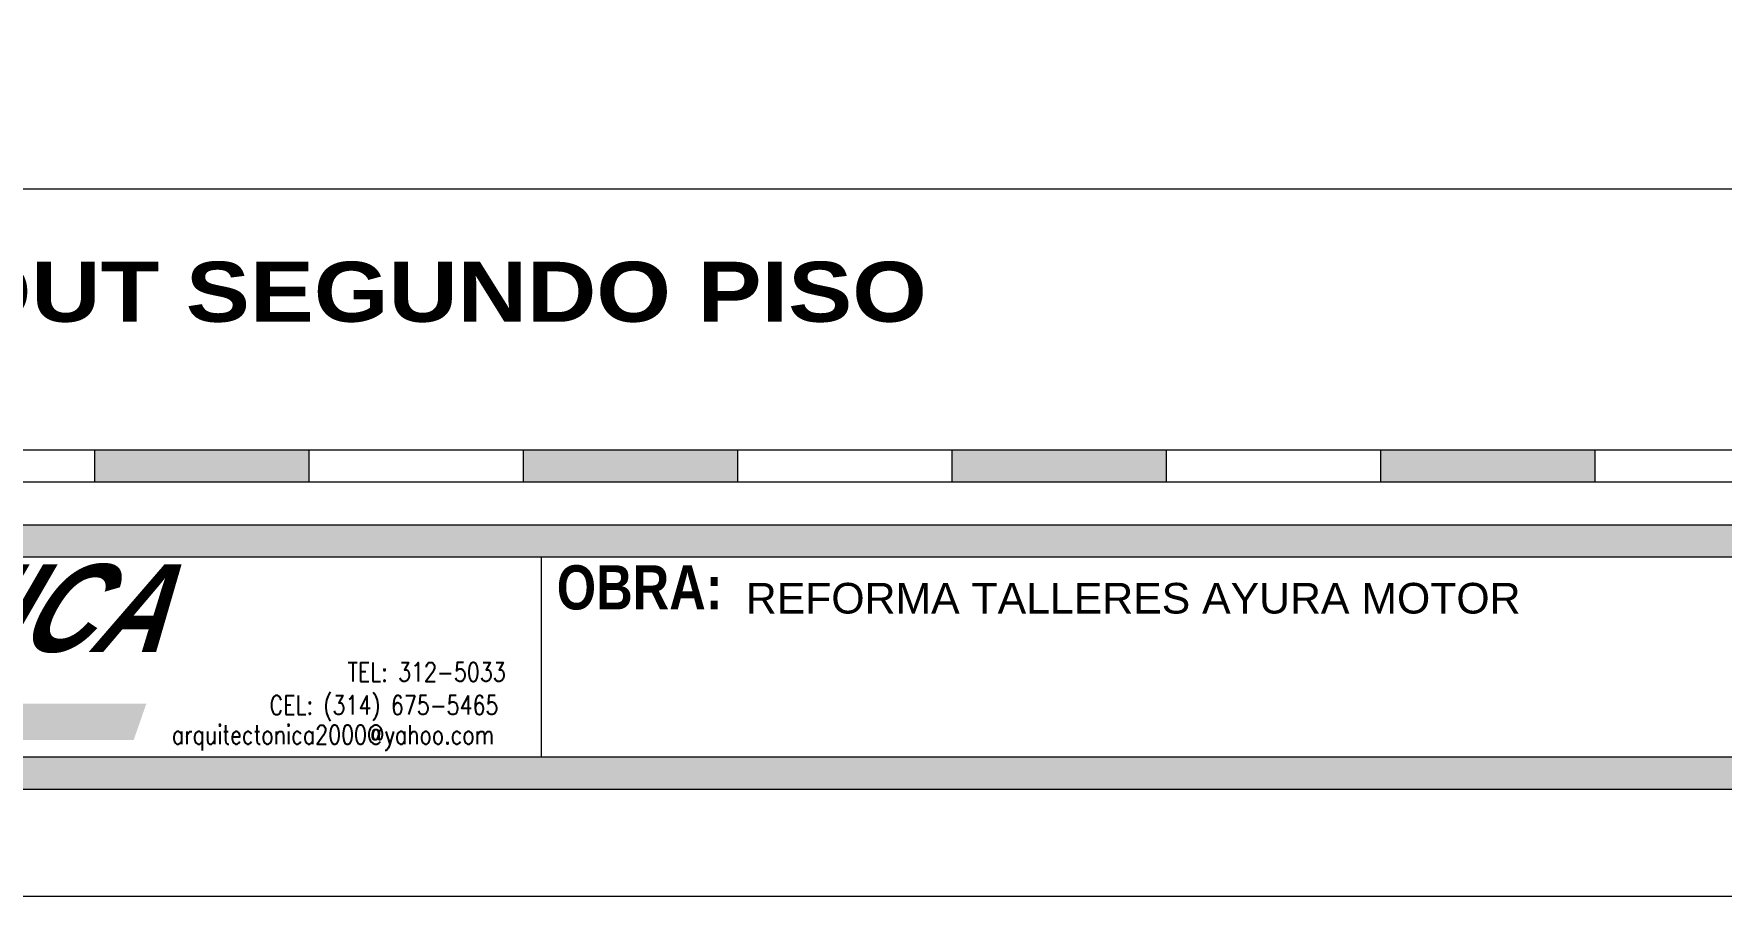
# Model space of a CAD drawing. Header units: millimetres. Extents: x 1010 to 1494, y -119 to 564.
# Drawn here: x 1302.46 to 1346.55, y 401.15 to 423.69 of the extents above; entities that cross this region are included whole.
import ezdxf

# ---------------------------------------------------------------- set-up
doc = ezdxf.new("R2010")
doc.units = ezdxf.units.MM
for name, color, linetype, lineweight in [('10', 7, 'Continuous', 9), ('20', 6, 'Continuous', 9), ('80', 1, 'Continuous', 9), ('TX2', 3, 'Continuous', 9), ('TX3', 6, 'Continuous', 9)]:
    doc.layers.add(name, color=color, linetype=linetype, lineweight=lineweight)
doc.styles.add('DING', font='romans.shx', dxfattribs={"width": 0.8})
doc.styles.add('OBLI', font='ARIALNB.TTF', dxfattribs={"oblique": 30})
doc.styles.add('SUB', font='ARIALNB.TTF', dxfattribs={"oblique": 30})
doc.styles.add('SWISS', font='swiss.ttf')
doc.styles.add('TITULO', font='')
doc.styles.get('TITULO').set_extended_font_data('Arial Black')

msp = doc.modelspace()

# ---------------------------------------------------------------- hatches: boundary and pattern name
at = {"layer": '20'}
h = msp.add_hatch(color=256, dxfattribs=at)
h.paths.add_polyline_path([(1281.64722, 418.4122), (1280.80722, 418.4122), (1280.80722, 412.8122), (1281.64722, 412.8122)])
h.paths.add_polyline_path([(1281.64722, 429.6122), (1280.80722, 429.6122), (1280.80722, 424.0122), (1281.64722, 424.0122)])
h.paths.add_polyline_path([(1281.64722, 440.8122), (1280.80722, 440.8122), (1280.80722, 435.2122), (1281.64722, 435.2122)])
h.paths.add_polyline_path([(1287.24722, 412.8122), (1281.64722, 412.8122), (1281.64722, 411.9722), (1287.24722, 411.9722)])
h.paths.add_polyline_path([(1298.44722, 412.8122), (1292.84722, 412.8122), (1292.84722, 411.9722), (1298.44722, 411.9722)])
h.paths.add_polyline_path([(1309.64722, 412.8122), (1304.04722, 412.8122), (1304.04722, 411.9722), (1309.64722, 411.9722)])
h.paths.add_polyline_path([(1320.84722, 412.8122), (1315.24722, 412.8122), (1315.24722, 411.9722), (1320.84722, 411.9722)])
h.paths.add_polyline_path([(1332.04722, 412.8122), (1326.44722, 412.8122), (1326.44722, 411.9722), (1332.04722, 411.9722)])
h = msp.add_hatch(color=256, dxfattribs=at)
h.paths.add_polyline_path([(1343.24722, 412.8122), (1337.64722, 412.8122), (1337.64722, 411.9722), (1343.24722, 411.9722)])
h.paths.add_polyline_path([(1354.44722, 412.8122), (1348.84722, 412.8122), (1348.84722, 411.9722), (1354.44722, 411.9722)])
h.paths.add_polyline_path([(1365.64722, 412.8122), (1360.04722, 412.8122), (1360.04722, 411.9722), (1365.64722, 411.9722)])
h.paths.add_polyline_path([(1376.84722, 412.8122), (1371.24722, 412.8122), (1371.24722, 411.9722), (1376.84722, 411.9722)])
h.paths.add_polyline_path([(1388.04722, 412.8122), (1382.44722, 412.8122), (1382.44722, 411.9722), (1388.04722, 411.9722)])
h.paths.add_polyline_path([(1399.24722, 412.8122), (1393.64722, 412.8122), (1393.64722, 411.9722), (1399.24722, 411.9722)])
h.paths.add_polyline_path([(1410.44722, 412.8122), (1404.84722, 412.8122), (1404.84722, 411.9722), (1410.44722, 411.9722)])
msp.add_hatch(color=256, dxfattribs=at).paths.add_polyline_path([(1350.89122, 410.8522), (1280.80722, 410.8522), (1280.80722, 403.953), (1350.89122, 403.953), (1350.89122, 404.793), (1281.64722, 404.793), (1281.64722, 410.0122), (1350.89122, 410.0122)])
h = msp.add_hatch(color=250, dxfattribs=at)
h.set_gradient(color1=(51, 51, 51), one_color=1, tint=1)
h.paths.add_polyline_path([(1305.39902, 406.18267), (1291.67493, 406.18267), (1291.34338, 405.23183), (1305.06747, 405.23183)])

# ---------------------------------------------------------------- linework, layer by layer
at = {"layer": '10'}
for p, q in [((1467.28722, 412.8122), (1280.24722, 412.8122)), ((1304.04722, 412.8122), (1304.04722, 411.9722)), ((1309.64722, 412.8122), (1309.64722, 411.9722)), ((1315.24722, 412.8122), (1315.24722, 411.9722)), ((1320.84722, 412.8122), (1320.84722, 411.9722)), ((1326.44722, 412.8122), (1326.44722, 411.9722)), ((1332.04722, 412.8122), (1332.04722, 411.9722)), ((1337.64722, 412.8122), (1337.64722, 411.9722)), ((1343.24722, 412.8122), (1343.24722, 411.9722)), ((1467.28722, 411.9722), (1280.80722, 411.9722))]:
    msp.add_line(p, q, dxfattribs=at)
msp.add_lwpolyline([(1274.08722, 401.153), (1470.08722, 401.153), (1470.08722, 541.153), (1274.08722, 541.153)], close=True, dxfattribs=at)
at = {"layer": '20'}
for p, q in [((1467.28722, 410.8522), (1280.80722, 410.8522)), ((1466.44722, 410.0122), (1281.64722, 410.0122)), ((1281.64722, 404.793), (1466.44722, 404.793)), ((1280.80722, 403.953), (1467.28722, 403.953))]:
    msp.add_line(p, q, dxfattribs=at)
at = {"layer": '20', "color": 7, "lineweight": 0}
msp.add_line((1274.08722, 401.153), (1470.08722, 401.153), dxfattribs=at)
at = {"layer": '80'}
msp.add_line((1315.72322, 404.793), (1315.72322, 410.0122), dxfattribs=at)
msp.add_lwpolyline([(1283.38738, 533.48476), (1433.6233, 533.48476), (1433.6233, 419.62592), (1283.38738, 419.62592)], close=True, dxfattribs=at)

# ---------------------------------------------------------------- texts
at = {"layer": '10', "style": 'SWISS'}
msp.add_text('REFORMA TALLERES AYURA MOTOR', height=0.800152, dxfattribs=at).set_placement((1321.06406, 408.53997))
at = {"layer": '20', "style": 'SUB'}
msp.add_text('OBRA:', height=1.154816, dxfattribs=at).set_placement((1316.12412, 408.64608))
at = {"layer": '20', "insert": (1281.96766, 409.82856), "char_height": 2.2909189, "width": 34.4726319, "attachment_point": 1, "style": 'OBLI'}
msp.add_mtext('ARQUITECTÓNICA', dxfattribs=at)
at = {"layer": 'TX2', "style": 'DING', "width": 0.8}
for s, p in [('TEL: 312-5033', (1310.65653, 406.76311)), ('CEL: (314) 675-5465', (1308.61902, 405.89966)), ('arquitectonica2000@yahoo.com', (1306.06484, 405.12767))]:
    msp.add_text(s, height=0.4943169, dxfattribs=at).set_placement(p)
at = {"layer": 'TX3', "style": 'TITULO'}
msp.add_text('PLANTA LAYOUT SEGUNDO PISO', height=1.568, dxfattribs=at).set_placement((1284.56661, 416.16337))

doc.saveas('drawing.dxf')
